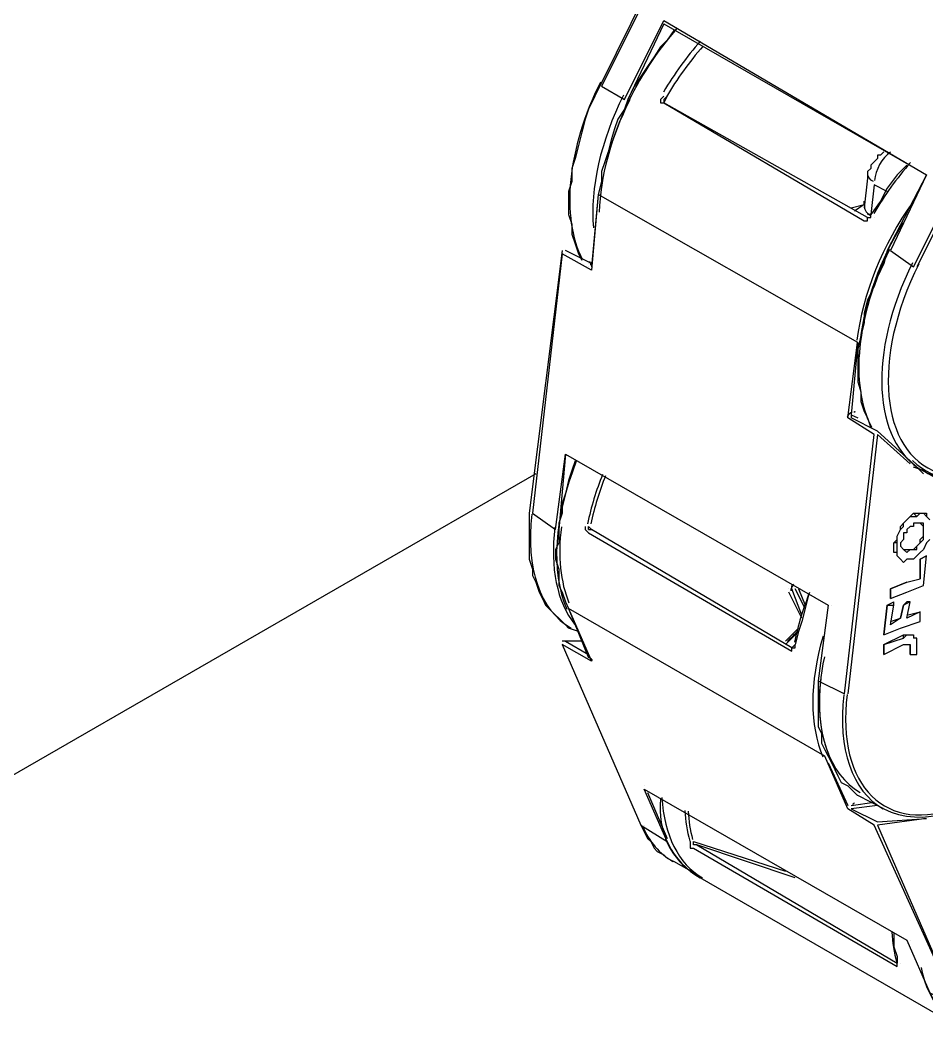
# Model space of a CAD drawing. Header units: inches. Extents: x 109 to 1721, y 29 to 669.
# Drawn here: x 1438.16 to 1443.91, y 300.45 to 306.85 of the extents above; entities that cross this region are included whole.
import ezdxf

# ---------------------------------------------------------------- set-up
doc = ezdxf.new("R2010")
doc.units = ezdxf.units.IN
doc.header["$LTSCALE"] = 0.0393700787401575
doc.header["$MEASUREMENT"] = 0
doc.layers.add('PDF3_Geometría', color=7, linetype='Continuous')

# ---------------------------------------------------------------- blocks, each defined once
blk = doc.blocks.new('OH3A1-1$-$ASSY$$CENTER$TUB_-_v2$-$copia1')
at = {"layer": 'PDF3_Geometría', "lineweight": -3}
for points in [[(16.41334364149305, 8.631670633951822), (16.40334404839409, 8.611671447753906), (16.39667765299479, 8.615837944878471), (16.36251237657335, 8.54750739203559), (16.36834547254774, 8.544174194335938), (16.3783450656467, 8.564173380533852)], [(16.39584350585937, 8.615837097167965), (16.36251152886284, 8.54833984375), (16.36084493001302, 8.545006646050346), (16.35917833116319, 8.541673448350691), (16.35834503173828, 8.539173550075954), (16.35751173231337, 8.535840352376303), (16.35667843288844, 8.532507154676649), (16.35584513346354, 8.529173956976997), (16.35501183403863, 8.526674058702257), (16.35501183403863, 8.523340861002602), (16.35417853461371, 8.520840962727865), (16.35417853461371, 8.517507765028212), (16.35417853461371, 8.515007866753471), (16.35501183403863, 8.512507968478731), (16.35501183403863, 8.510008070203993), (16.35584513346354, 8.507508171929253), (16.35667843288844, 8.505008273654513), (16.35751173231337, 8.503341674804688)], [(16.37834676106771, 8.564171685112846), (16.44501071506075, 8.525006612141924), (16.43584442138672, 8.505840725368923), (16.44167751736111, 8.501674228244356), (16.47584279378255, 8.570004781087238), (16.46834309895833, 8.574171278211805), (16.47834269205729, 8.594170464409721)], [(16.47667778862847, 8.570004781087238), (16.44251251220703, 8.501674228244356)], [(16.3783450656467, 8.564172532823347), (16.3783450656467, 8.564172532823347)], [(16.38084411621093, 8.561671786838106), (16.37917751736111, 8.559171888563368), (16.37751091851128, 8.557505289713543), (16.37584431966146, 8.555005391438803), (16.37417772081163, 8.552505493164062), (16.37251112196181, 8.550005594889324), (16.37084452311198, 8.547505696614582), (16.36917792426215, 8.54417249891493), (16.36834462483724, 8.54167260064019), (16.36667802598741, 8.53917270236545), (16.3658447265625, 8.536672804090712), (16.36501142713759, 8.534172905815971), (16.36417812771267, 8.530839708116316), (16.36334482828775, 8.52833980984158), (16.36251152886284, 8.525839911566841), (16.36251152886284, 8.523340013292097), (16.36167822943793, 8.520006815592449), (16.36001163058811, 8.501674228244356)], [(16.3783450656467, 8.563339233398438), (16.36917877197265, 8.544173346625435)], [(16.37834676106771, 8.56333753797743), (16.44501071506075, 8.525005764431423), (16.4350111219618, 8.505839877658419), (16.43417782253689, 8.502506679958765), (16.43251122368706, 8.499173482259115), (16.43167792426215, 8.496673583984375), (16.43001132541233, 8.493340386284721), (16.42917802598741, 8.490007188585066), (16.42917802598741, 8.48750729031033), (16.4283447265625, 8.484174092610678), (16.42751142713758, 8.480840894911024), (16.42751142713758, 8.478340996636282), (16.42751142713758, 8.475841098361544), (16.42751142713758, 8.47250790066189), (16.4283447265625, 8.470008002387152), (16.4283447265625, 8.46750810411241), (16.42917802598741, 8.465008205837673), (16.43001132541233, 8.463341606987846), (16.43084462483724, 8.460841708713106)], [(16.36251152886284, 8.547505696614582), (16.36251152886284, 8.547505696614582)], [(16.36834377712673, 8.54417249891493), (16.36834377712673, 8.54417249891493)], [(16.3783450656467, 8.54500495062934), (16.37751176622179, 8.544171651204424), (16.37751176622179, 8.543338351779513), (16.3783450656467, 8.543338351779513), (16.4291763305664, 8.513339572482638), (16.43000962999131, 8.513339572482638), (16.43000962999131, 8.51417287190755), (16.43084292941623, 8.51417287190755), (16.43084292941623, 8.515006171332464)], [(16.37917751736111, 8.54500579833984), (16.3783442179362, 8.543339199490015)], [(16.3783450656467, 8.54500579833984), (16.3783450656467, 8.54500579833984)], [(16.3783450656467, 8.54417249891493), (16.37917836507161, 8.54500579833984)], [(16.3783450656467, 8.54417249891493), (16.3783450656467, 8.543339199490015)], [(16.3783450656467, 8.543339199490015), (16.3783450656467, 8.543339199490015)], [(16.43000962999131, 8.514173719618055), (16.3783450656467, 8.543339199490015)], [(16.43417867024739, 8.530838860405815), (16.43334537082248, 8.530005560980902), (16.43251207139757, 8.530005560980902), (16.43251207139757, 8.529172261555988), (16.43167877197265, 8.528338962131075), (16.43084547254774, 8.52750566270616), (16.43084547254774, 8.52667236328125), (16.43001217312283, 8.525839063856337), (16.43001217312283, 8.524172465006508), (16.42917887369791, 8.516672770182291)], [(16.44001091851128, 8.52750566270616), (16.43751102023654, 8.525005764431423), (16.4350111219618, 8.521672566731771), (16.43334452311197, 8.518339369032118), (16.43084462483724, 8.515006171332466)], [(16.4350111219618, 8.520839267306856), (16.43167792426215, 8.522505866156685), (16.43084462483724, 8.515006171332466)], [(16.36167738172743, 8.520004272460938), (16.3600107828776, 8.500838385687935), (16.35251108805338, 8.5050048828125), (16.34501139322916, 8.439174228244356), (16.35084448920355, 8.435007731119791), (16.3533443874783, 8.454173617892794)], [(16.42751057942708, 8.482506646050346), (16.36167992485894, 8.52000512017144)], [(16.36251152886284, 8.520005967881941), (16.36251152886284, 8.520005967881941)], [(16.42584398057725, 8.516672770182291), (16.42917717827691, 8.517506069607204), (16.42917717827691, 8.518339369032118)], [(16.42917717827691, 8.517506069607204), (16.42667728000217, 8.515839470757378)], [(16.42917887369791, 8.517506069607204), (16.42917887369791, 8.517506069607204)], [(16.43001132541233, 8.51417287190755), (16.43084462483724, 8.51417287190755), (16.43084462483724, 8.515006171332464)], [(16.43001132541233, 8.513339572482638), (16.43001132541233, 8.513339572482638)], [(16.43084547254774, 8.515006171332464), (16.43001217312283, 8.515006171332464)], [(16.43167792426215, 8.51417287190755), (16.43167792426215, 8.51417287190755)], [(16.35251193576389, 8.505837334526907), (16.34417894151476, 8.439173380533852), (16.34417894151476, 8.436673482259113), (16.34417894151476, 8.434173583984375), (16.34417894151476, 8.431673685709633), (16.34417894151476, 8.429173787434895), (16.34417894151476, 8.427507188585066), (16.34501224093967, 8.42500729031033), (16.34501224093967, 8.423340691460503), (16.34584554036458, 8.421674092610674), (16.3466788397895, 8.419174194335938), (16.34751213921441, 8.41750759548611), (16.34834543863932, 8.415840996636282), (16.34917873806423, 8.41500769721137), (16.35084533691406, 8.413341098361544), (16.35167863633897, 8.412507798936629), (16.3533452351888, 8.410841200086805), (16.35417853461371, 8.41000790066189)], [(16.3600107828776, 8.502505832248263), (16.35334438747829, 8.505839029947918)], [(16.3533443874783, 8.505005730523003), (16.3533443874783, 8.505005730523003)], [(16.3533443874783, 8.505005730523003), (16.3533443874783, 8.505005730523003)], [(16.43584526909722, 8.505839029947916), (16.43584526909722, 8.505839029947916)], [(16.35917833116319, 8.502505832248263), (16.35917833116319, 8.502505832248263)], [(16.3600107828776, 8.502505832248263), (16.3600107828776, 8.502505832248263)], [(16.35917833116319, 8.501672532823347), (16.35917833116319, 8.501672532823347)], [(16.3600107828776, 8.501672532823347), (16.3600107828776, 8.501672532823347)], [(16.44167751736111, 8.501672532823347), (16.44167751736111, 8.501672532823347)], [(16.3533460828993, 8.454171922471785), (16.42001003689236, 8.415840148925781), (16.41751013861762, 8.396674262152779), (16.42417653401692, 8.393341064453125), (16.43167622884114, 8.459171719021265), (16.42500983344184, 8.463338216145832), (16.42750973171658, 8.482504102918837)], [(16.42751057942708, 8.48250579833984), (16.42584398057725, 8.464173210991753)], [(16.42751057942708, 8.48250579833984), (16.42751057942708, 8.48250579833984)], [(16.42584398057725, 8.46417236328125), (16.42751057942708, 8.463339063856337)], [(16.42584398057725, 8.46417236328125), (16.42584398057725, 8.46417236328125)], [(16.42584398057725, 8.46417236328125), (16.42584398057725, 8.463339063856337)], [(16.42667812771267, 8.46417236328125), (16.42667812771267, 8.46417236328125)], [(16.42501152886284, 8.463339063856337), (16.42501152886284, 8.463339063856337)], [(16.42584398057725, 8.463339063856337), (16.42584398057725, 8.463339063856337)], [(16.43251207139757, 8.460005866156683), (16.42584567599826, 8.463339063856337)], [(16.43251207139757, 8.459170871310763), (16.42501237657335, 8.393340216742622)], [(16.43251207139757, 8.460005866156683), (16.43251207139757, 8.460005866156683)], [(16.43251207139757, 8.460005866156683), (16.4408450656467, 8.452506171332464)], [(16.4408450656467, 8.45167287190755), (16.43251207139757, 8.45917256673177)], [(16.3533443874783, 8.454172770182291), (16.35167778862847, 8.435006883409285)], [(16.3533443874783, 8.454172770182291), (16.3533443874783, 8.454172770182291)], [(16.3533460828993, 8.454171074761282), (16.42001003689236, 8.415839301215277), (16.41751013861762, 8.396673414442274), (16.41751013861762, 8.394173516167532), (16.41751013861762, 8.391673617892794), (16.41751013861762, 8.389173719618055), (16.41751013861762, 8.387507120768227), (16.41751013861762, 8.385007222493488), (16.41834343804253, 8.38334062364366), (16.41834343804253, 8.380840725368923), (16.41917673746744, 8.379174126519096), (16.42001003689236, 8.37750752766927), (16.42084333631727, 8.375840928819441), (16.42167663574218, 8.374174329969618), (16.4225099351671, 8.372507731119791), (16.423343234592, 8.370841132269964), (16.42500983344184, 8.37000783284505), (16.42584313286675, 8.369174533420138), (16.42750973171658, 8.367507934570312)], [(16.35584513346354, 8.452504475911457), (16.35501183403863, 8.450004577636715), (16.35417853461371, 8.447504679361977), (16.3533452351888, 8.444171481662325), (16.35251193576388, 8.441671583387583), (16.35251193576388, 8.439171685112846), (16.35167863633897, 8.436671786838106), (16.35167863633897, 8.434171888563366), (16.35167863633897, 8.431671990288628), (16.35084533691406, 8.4300053914388), (16.35084533691406, 8.42750549316406), (16.35167863633897, 8.425005594889322), (16.35167863633897, 8.422505696614582), (16.35167863633897, 8.420839097764754), (16.35251193576388, 8.419172498914927), (16.3533452351888, 8.41667260064019), (16.35417853461371, 8.415006001790363), (16.35917833116319, 8.402506510416666)], [(16.44001091851128, 8.45167287190755), (16.44001091851128, 8.45167287190755)], [(16.44417826334635, 8.449172973632812), (16.44251166449652, 8.450839572482638), (16.4408450656467, 8.452506171332466)], [(16.34583875868055, 8.4491704305013), (16.17084587944878, 8.348341200086802), (16.03835127088758, 8.425004747178816)], [(16.44417826334635, 8.450006273057722), (16.44167836507161, 8.450839572482638)], [(16.34501139322916, 8.439172532823347), (16.34501139322916, 8.439172532823347)], [(16.43834431966145, 8.427505493164062), (16.43751102023654, 8.428338792588972), (16.43751102023654, 8.429172092013888), (16.43667772081163, 8.429172092013888), (16.43667772081163, 8.430005391438803), (16.43667772081163, 8.431671990288628), (16.43751102023654, 8.432505289713541), (16.43751102023654, 8.433338589138454), (16.43834431966145, 8.435005187988281), (16.43834431966145, 8.435838487413191), (16.43917761908637, 8.436671786838106), (16.44001091851128, 8.437505086263021), (16.44084421793619, 8.438338385687935), (16.44167751736111, 8.439171685112846), (16.44251081678602, 8.439171685112846), (16.44334411621094, 8.439171685112846), (16.44417741563585, 8.439171685112846)], [(16.44584486219618, 8.432506137424044), (16.44501156277127, 8.431672837999129), (16.44417826334635, 8.430006239149305), (16.44334496392144, 8.42917293972439), (16.44251166449652, 8.428339640299477), (16.44167836507161, 8.427506340874565), (16.4408450656467, 8.427506340874565), (16.44001176622178, 8.427506340874565), (16.43917846679687, 8.426673041449652), (16.43834516737196, 8.427506340874565), (16.43751186794705, 8.428339640299477), (16.43751186794705, 8.42917293972439), (16.43751186794705, 8.430006239149305), (16.43751186794705, 8.431672837999129), (16.43751186794705, 8.432506137424044), (16.43751186794705, 8.433339436848957), (16.43834516737196, 8.435006035698782), (16.43917846679687, 8.435839335123697), (16.43917846679687, 8.43667263454861), (16.44001176622178, 8.437505933973524), (16.4408450656467, 8.438339233398438), (16.44251166449652, 8.438339233398438), (16.44334496392144, 8.439172532823347), (16.44417826334635, 8.439172532823347), (16.44501156277127, 8.439172532823347), (16.44501156277127, 8.438339233398438), (16.44584486219618, 8.437505933973524)], [(16.44251166449653, 8.438339233398438), (16.44167836507161, 8.439172532823347)], [(16.44501071506075, 8.438339233398438), (16.44417741563585, 8.439172532823347)], [(16.35084533691406, 8.435839335123697), (16.35084533691406, 8.435839335123697)], [(16.35834587944878, 8.435838487413191), (16.35834587944878, 8.435005187988281), (16.35917917887369, 8.434171888563368), (16.41084374321831, 8.404173109266493), (16.41084374321831, 8.405006408691406), (16.41167704264322, 8.405006408691406), (16.41167704264322, 8.405839708116316)], [(16.35917833116319, 8.43667263454861), (16.35917833116319, 8.43667263454861)], [(16.35917833116319, 8.435839335123697), (16.3600116305881, 8.435006035698782)], [(16.35917833116319, 8.435006035698782), (16.35917833116319, 8.435839335123697)], [(16.44417826334635, 8.43417273627387), (16.44417826334635, 8.435006035698782), (16.44417826334635, 8.435839335123697), (16.44334496392144, 8.43667263454861)], [(16.35917833116319, 8.435006035698782), (16.3600116305881, 8.435006035698782)], [(16.35917833116319, 8.43417273627387), (16.35917833116319, 8.43417273627387)], [(16.41084289550781, 8.405006408691406), (16.36001163058811, 8.435005187988281)], [(16.43917846679687, 8.430006239149305), (16.44001176622178, 8.430006239149305), (16.4408450656467, 8.430006239149305), (16.44167836507161, 8.430006239149305), (16.44251166449653, 8.430839538574215), (16.44334496392144, 8.431672837999132), (16.44334496392144, 8.432506137424044), (16.44417826334635, 8.433339436848957), (16.44417826334635, 8.43417273627387)], [(16.43751186794705, 8.431672837999132), (16.43667856852214, 8.431672837999132)], [(16.44001091851128, 8.421672397189669), (16.43584442138672, 8.42000579833984), (16.43584442138672, 8.417505900065105), (16.44001091851128, 8.41917249891493), (16.44417741563585, 8.420839097764757), (16.44501071506075, 8.428338792588972), (16.44334411621094, 8.427505493164062)], [(16.44001091851128, 8.421672397189669), (16.44334411621094, 8.422505696614582), (16.44334411621094, 8.427505493164062), (16.44501071506075, 8.428338792588972)], [(16.43834431966145, 8.427505493164062), (16.43834431966145, 8.427505493164062)], [(16.44334411621094, 8.427505493164062), (16.44334411621094, 8.422505696614582)], [(16.41084459092882, 8.420839097764757), (16.41084459092882, 8.420839097764757)], [(16.41084459092882, 8.42000579833984), (16.41084459092882, 8.420839097764757)], [(16.43584526909722, 8.417505900065102), (16.43584526909722, 8.42000579833984), (16.44001176622178, 8.421672397189669)], [(16.44001091851128, 8.421672397189669), (16.44334411621094, 8.422505696614582)], [(16.44001091851128, 8.421672397189669), (16.44001091851128, 8.421672397189669)], [(16.4100104437934, 8.42000579833984), (16.4100104437934, 8.42000579833984)], [(16.41334364149305, 8.412506103515625), (16.4100104437934, 8.41917249891493)], [(16.41334364149305, 8.413339402940535), (16.41084374321831, 8.42000579833984)], [(16.41417778862847, 8.415006001790363), (16.41167789035373, 8.42000579833984)], [(16.41501193576389, 8.418338351779513), (16.41417863633898, 8.41500515407986), (16.41334533691406, 8.411671956380207), (16.41251203748915, 8.409172058105465), (16.41167873806423, 8.405838860405815)], [(16.41251118977864, 8.42000579833984), (16.41417778862847, 8.415839301215279)], [(16.42084418402778, 8.415839301215277), (16.42084418402778, 8.415839301215277)], [(16.4350111219618, 8.415839301215277), (16.43417782253689, 8.408339606391058), (16.43834431966145, 8.410006205240883), (16.44334411621093, 8.411672804090712), (16.44334411621093, 8.41417270236545), (16.44001091851128, 8.412506103515623), (16.44084421793619, 8.41667260064019), (16.44001091851128, 8.41667260064019)], [(16.43417867024739, 8.408339606391058), (16.4350119696723, 8.415839301215277), (16.43667856852213, 8.41667260064019)], [(16.4350111219618, 8.415839301215277), (16.43667772081163, 8.415839301215277)], [(16.43584526909722, 8.411672804090712), (16.43834516737196, 8.412506103515625), (16.43917846679687, 8.415839301215277), (16.44001176622178, 8.41667260064019)], [(16.4408450656467, 8.41667260064019), (16.43917846679687, 8.415839301215277), (16.43834516737196, 8.412506103515625), (16.43584526909722, 8.410839504665798), (16.43667856852214, 8.415839301215277), (16.43667856852214, 8.41667260064019)], [(16.35417853461371, 8.415004306369356), (16.36001163058811, 8.401671515570747), (16.35251193576389, 8.405838012695312), (16.37251112196181, 8.360006544325087), (16.37917751736111, 8.355840047200521), (16.37334442138672, 8.369172837999132)], [(16.35417853461371, 8.415006001790363), (16.35417853461371, 8.415006001790363)], [(16.41917588975694, 8.377506679958765), (16.35417853461371, 8.41500515407986)], [(16.44001091851128, 8.413338555230032), (16.44334411621094, 8.414171854654947)], [(16.35667758517795, 8.409172905815971), (16.35417768690321, 8.410006205240883)], [(16.40917799207899, 8.406672159830727), (16.41251118977864, 8.410005357530382)], [(16.40917799207899, 8.405839708116316), (16.41251118977864, 8.409172905815971)], [(16.43417867024739, 8.403338962131075), (16.43417867024739, 8.405838860405815), (16.43917846679687, 8.408338758680555), (16.44001176622178, 8.408338758680555), (16.4408450656467, 8.408338758680555), (16.44167836507161, 8.408338758680555)], [(16.43417867024739, 8.405838860405815), (16.43917846679687, 8.40750545925564), (16.44001176622178, 8.408338758680555), (16.4408450656467, 8.408338758680555), (16.44167836507161, 8.408338758680555), (16.44167836507161, 8.40750545925564)], [(16.43917846679687, 8.407506306966145), (16.43917846679687, 8.408339606391058)], [(16.44167751736111, 8.408338758680555), (16.44167751736111, 8.408338758680555)], [(16.35751173231336, 8.406672159830727), (16.35251193576388, 8.406672159830727)], [(16.35251193576389, 8.405838860405815), (16.35251193576389, 8.405838860405815)], [(16.35251193576389, 8.405838860405815), (16.35251193576389, 8.405838860405815)], [(16.35251193576389, 8.405838012695312), (16.37251112196181, 8.360006544325087), (16.37334442138672, 8.358339945475258), (16.37417772081163, 8.356673346625435), (16.37501102023654, 8.355840047200521), (16.37584431966146, 8.354173448350691), (16.37667761908637, 8.353340148925781), (16.3783442179362, 8.352506849500868), (16.37917751736111, 8.351673550075954), (16.38084411621093, 8.350840250651041)], [(16.35751173231336, 8.406672159830727), (16.3533452351888, 8.406672159830727), (16.35917833116319, 8.403338962131075)], [(16.41084459092882, 8.405005560980902), (16.41167789035373, 8.405838860405815)], [(16.41084459092882, 8.405005560980902), (16.41084459092882, 8.405005560980902)], [(16.41167873806423, 8.405838860405815), (16.41167873806423, 8.405838860405815)], [(16.43417867024739, 8.405838860405815), (16.43417867024739, 8.403338962131075), (16.43917846679687, 8.405838860405815), (16.44001176622178, 8.405838860405815), (16.4408450656467, 8.405838860405815), (16.4408450656467, 8.405005560980902), (16.4408450656467, 8.404172261555988), (16.4408450656467, 8.403338962131075), (16.44251166449652, 8.403338962131075), (16.44251166449652, 8.404172261555988), (16.44251166449652, 8.405005560980902), (16.44251166449652, 8.405838860405815), (16.44251166449652, 8.406672159830727), (16.44251166449652, 8.40750545925564), (16.44167836507161, 8.40750545925564)], [(16.4408450656467, 8.403338962131075), (16.4408450656467, 8.40417226155599), (16.4408450656467, 8.405005560980904), (16.4408450656467, 8.405838860405815)], [(16.41834513346354, 8.39667256673177), (16.41834513346354, 8.39667256673177)], [(16.42417738172743, 8.393339369032118), (16.42417738172743, 8.393339369032118)], [(16.37334526909722, 8.369171142578125), (16.44000922309028, 8.330839369032118), (16.44584231906467, 8.317506578233507), (16.45250871446397, 8.314173380533852), (16.43167622884114, 8.36000484890408), (16.42500983344184, 8.364171346028646), (16.41917673746744, 8.377504136827257)], [(16.41917758517795, 8.377505832248263), (16.41917758517795, 8.377505832248263)], [(16.42001173231336, 8.375839233398438), (16.42501152886284, 8.365006340874565)], [(16.37334526909722, 8.370005289713541), (16.37334526909722, 8.370005289713541)], [(16.37334696451822, 8.369171142578125), (16.44001091851128, 8.330839369032118), (16.44584401448567, 8.317506578233507), (16.44667731391059, 8.31583997938368), (16.4475106133355, 8.315006679958765), (16.44834391276041, 8.31334008110894), (16.44917721218532, 8.312506781684029), (16.45001051161024, 8.3108401828342), (16.45167711046006, 8.310006883409285), (16.45251040988498, 8.309173583984375), (16.45334370930989, 8.308340284559462)], [(16.37417772081163, 8.368338690863714), (16.37917751736111, 8.35667249891493)], [(16.43417867024739, 8.364173041449652), (16.42751227484809, 8.367506239149305)], [(16.42501152886284, 8.364172193739149), (16.42501152886284, 8.364172193739149)], [(16.42501152886284, 8.364172193739149), (16.42501152886284, 8.364172193739149)], [(16.42584398057725, 8.365005493164062), (16.43167707655164, 8.365838792588972)], [(16.42584398057725, 8.365005493164062), (16.42584398057725, 8.365005493164062)], [(16.42584398057725, 8.364172193739149), (16.42584398057725, 8.364172193739149)], [(16.43251207139757, 8.365005493164062), (16.42584567599826, 8.364172193739149), (16.43251207139757, 8.360838996039497), (16.44501156277127, 8.361672295464407)], [(16.44501071506075, 8.361672295464407), (16.43251122368706, 8.360005696614582)], [(16.44417826334635, 8.361672295464407), (16.44501156277126, 8.361672295464407)], [(16.44417826334635, 8.361672295464407), (16.44417826334635, 8.361672295464407)], [(16.37334526909722, 8.360005696614582), (16.37334526909722, 8.360005696614582)], [(16.43251207139757, 8.360005696614582), (16.43251207139757, 8.360005696614582)], [(16.43251207139757, 8.36000484890408), (16.45251125759548, 8.314173380533852)], [(16.37917751736111, 8.35667249891493), (16.37917751736111, 8.35667249891493)], [(16.385011461046, 8.355839199490015), (16.385011461046, 8.355839199490015)], [(16.385013156467, 8.355838351779513), (16.385013156467, 8.355005052354597), (16.385013156467, 8.354171752929688), (16.38584645589192, 8.354171752929688), (16.43751102023654, 8.324172973632812), (16.43751102023654, 8.325006273057722)], [(16.38584391276041, 8.35417260064019), (16.38584391276041, 8.35417260064019)], [(16.38667805989583, 8.355005900065102), (16.38584476047092, 8.355005900065102), (16.38584476047092, 8.355839199490015)], [(16.38584560818142, 8.355839199490015), (16.40917799207899, 8.348339504665798)], [(16.41167873806423, 8.346672058105465), (16.38667975531683, 8.355005052354597), (16.43751102023654, 8.325006273057722)], [(16.38667805989583, 8.347505357530382), (16.38084496392144, 8.350838555230032)], [(16.38751051161024, 8.346672905815971), (16.38667721218533, 8.347506205240883)], [(16.45250956217448, 8.309173583984375), (16.38751220703125, 8.346672058105465)], [(16.43667772081163, 8.332505967881941), (16.43667772081163, 8.330839369032118), (16.43667772081163, 8.329172770182291), (16.43751102023654, 8.326672871907553), (16.43751102023654, 8.325006273057722)], [(16.4408450656467, 8.330839369032118), (16.4408450656467, 8.330839369032118)], [(16.43751186794705, 8.325005425347221), (16.43751186794705, 8.325005425347221)], [(16.43834431966145, 8.325005425347221), (16.43834431966145, 8.325005425347221)]]:
    blk.add_lwpolyline(points, dxfattribs=at)
blk.add_lwpolyline([(16.4408450656467, 8.430006239149305), (16.44167836507161, 8.430006239149305), (16.44251166449653, 8.430006239149305), (16.44251166449653, 8.430839538574215), (16.44334496392144, 8.431672837999132), (16.44417826334635, 8.432506137424044), (16.44417826334635, 8.433339436848957), (16.44417826334635, 8.43417273627387), (16.44417826334635, 8.435006035698782), (16.44417826334635, 8.435839335123697), (16.44417826334635, 8.43667263454861), (16.44334496392144, 8.43667263454861), (16.44251166449653, 8.43667263454861), (16.44167836507161, 8.43667263454861), (16.44167836507161, 8.435839335123697), (16.4408450656467, 8.435839335123697), (16.44001176622178, 8.435006035698782), (16.44001176622178, 8.43417273627387), (16.43917846679687, 8.43417273627387), (16.43917846679687, 8.433339436848957), (16.43917846679687, 8.432506137424044), (16.43834516737196, 8.431672837999132), (16.43834516737196, 8.430839538574215), (16.43917846679687, 8.430006239149305), (16.44001176622178, 8.42917293972439)], close=True, dxfattribs=at)
for centre, radius, start, end in [((16.44966610578521, 8.504416202132397), 0.0826469958186257, 138.6890524823286, 149.7506982168242), ((16.45000006219485, 8.503394687889294), 0.0821958798736329, 138.7084580384553, 149.7580126020424), ((16.50300065983123, 8.473582427983962), 0.0826469958295353, 138.6890524837703, 149.750698216788), ((16.43108384997711, 8.421470136353577), 0.0736425238221048, 158.0222796652797, 168.2643678716885), ((16.43132784899288, 8.421318843573319), 0.0730966709701734, 158.0097722742628, 168.0546602692583), ((16.41400301639905, 8.41883350350267), 0.0035861530338127, 140.2356658304899, 156.4584504943305), ((16.48358256142715, 8.391470509353011), 0.0736425237917402, 158.0222796614594, 168.2643678721298), ((16.44353529128936, 8.374300785364943), 0.0468073778321357, 131.5417697814697, 136.2975843302477), ((16.44464998720177, 8.373159612467568), 0.0484028015688857, 132.8157930017376, 135.9978846657876), ((16.36296462343176, 8.403875165143205), 0.0035187683823658, 206.9389479575191, 216.9679063920108), ((16.39751010470945, 8.364172193738137), 0.0201548242347234, 172.8749836483335, 240.2551187010109), ((16.4195863840948, 8.36544495437915), 0.0359370200387536, 182.7492843731095, 195.2404632961078), ((16.41930083866503, 8.365397178665267), 0.0348457098330903, 183.05129100185, 194.9290797010739), ((16.47208679095792, 8.334611180228064), 0.035937020000467, 182.7492843627996, 195.2404632992445)]:
    blk.add_arc(centre, radius, start, end, dxfattribs=at)
for centre, major_axis, ratio, start_param, end_param in [((16.46947747504518, 8.48267117722491), (0.0253837277416997, 0.0325943775818507), 0.5491683546453494, 3.146441288820494, 5.111838255946912), ((16.45820795438208, 8.411454299849867), (0.0236641817521924, 0.0474686592367987), 0.5767651985103496, 3.128190309698206, 5.183522767804833)]:
    blk.add_ellipse(centre, major_axis=major_axis, ratio=ratio, start_param=start_param, end_param=end_param, dxfattribs=at)
for points in [[(16.38175455729166, 8.562306722005207), (16.37129785579384, 8.550462137520046), (16.3640266019961, 8.534849144915473), (16.36233298726272, 8.520602417118281)], [(16.36224365234375, 8.548561943901907), (16.35387536705865, 8.53178885608249), (16.35210225126478, 8.514353179295856), (16.35766505918842, 8.503548718644247)], [(16.36807590060764, 8.545228746202257), (16.36231686761644, 8.533686305999757), (16.35957995266385, 8.521598776711357), (16.36045045598348, 8.511551321029664)], [(16.36966959635416, 8.544057210286457), (16.36487595473395, 8.534466735415984), (16.36215908093643, 8.524453642865282), (16.36194352320946, 8.515579781890443)], [(16.43587070041232, 8.530815972222221), (16.43364546479119, 8.529220021565754), (16.43200537236532, 8.526321149402193), (16.43179667748345, 8.523616682476465)], [(16.43004353841146, 8.525137159559462), (16.42997192170884, 8.52454228379991), (16.43046649932861, 8.523909461127387), (16.43140126927693, 8.52339823023478)], [(16.44147576226128, 8.518135070800781), (16.4338118226793, 8.507334565904406), (16.42871279188113, 8.494703844322629), (16.42733406257629, 8.483102198706733)], [(16.42926873101128, 8.517225477430555), (16.429028304206, 8.516406671735975), (16.42957298617892, 8.51550677702162), (16.43076032087538, 8.514757818857829)], [(16.43900383843316, 8.512873331705727), (16.43318274158901, 8.503349782096015), (16.42935542085435, 8.492873263041178), (16.42816132522837, 8.483196177336374)], [(16.43557569715711, 8.50606197781033), (16.42720741187201, 8.489288889990911), (16.42543429607815, 8.471853213204277), (16.43099710400178, 8.461048752552667)], [(16.35966491699219, 8.503070407443575), (16.35944108115302, 8.502980679406061), (16.35960246955024, 8.502468932257758), (16.36002441830105, 8.501926542494031)], [(16.35995822482639, 8.502896626790363), (16.35992737960815, 8.502631227281357), (16.35995644527011, 8.502279686821831), (16.36003713628981, 8.501929675420122)], [(16.44140964084201, 8.502727932400173), (16.43012194761361, 8.48010370288319), (16.43122674116219, 8.457340449989106), (16.44396899423366, 8.449983248949897)], [(16.44300672743055, 8.502389695909285), (16.43101381789313, 8.478397424909804), (16.43319637405268, 8.454707836489147), (16.4478810900525, 8.449478369654338)], [(16.44139946831597, 8.452579074435763), (16.45297502424346, 8.441223155544282), (16.47498295732307, 8.450078563980737), (16.49055541733127, 8.472358134687848)], [(16.42604573567708, 8.46474456787109), (16.42571328798929, 8.464677932951181), (16.4251669684516, 8.464180801179674), (16.42482559437222, 8.46363527086046)], [(16.42693244086371, 8.464796278211805), (16.42686249181959, 8.464893434524535), (16.42672413063049, 8.464877104229396), (16.42654889361064, 8.464750246683757)], [(16.44397311740451, 8.449982537163628), (16.45170087708367, 8.445520635392928), (16.46256422263357, 8.447500919137317), (16.4733755816483, 8.4553420391869)], [(16.35612657335069, 8.452362908257378), (16.35044798575506, 8.438175168143378), (16.34955342462327, 8.424279160817463), (16.35371241717147, 8.414846195518704)], [(16.34483506944444, 8.438932630750868), (16.34321264436509, 8.42528080283271), (16.34691081090164, 8.414539781484603), (16.35480309847386, 8.409982883579467)], [(16.35066731770833, 8.435599433051214), (16.34944925965203, 8.425349250369601), (16.35122155952453, 8.416623687108357), (16.35566649487198, 8.410988847401722)], [(16.35232883029514, 8.435693528917097), (16.35141498290168, 8.428289910846283), (16.35208094321357, 8.421656026628282), (16.35425951343112, 8.416457055409749)], [(16.41071533648173, 8.420265863206652), (16.41058217578464, 8.419956913630166), (16.41051934263441, 8.419681445863512), (16.41054512680901, 8.419507798512777)], [(16.41873168945312, 8.407963222927515), (16.41526476309033, 8.396171146392822), (16.4152578086853, 8.385182239744397), (16.41871266988945, 8.377346046581057)], [(16.35946146647135, 8.4028811984592), (16.35932169066535, 8.402705946816338), (16.35961836263868, 8.402225786632963), (16.36013236109415, 8.40179347229004)], [(16.4190673828125, 8.402689615885416), (16.41702961582607, 8.393199451870387), (16.41739013608297, 8.384575092103743), (16.42009310044903, 8.378124631160096)], [(16.35982598198784, 8.40228271484375), (16.35982646073235, 8.402282032648722), (16.35982693947686, 8.402281350453693), (16.35982741822137, 8.402280668258669)], [(16.41816880967882, 8.3972659640842), (16.41654638459947, 8.383614136166043), (16.42024455113601, 8.372873114817937), (16.42813683870824, 8.368316216912797)], [(16.42483181423611, 8.393196105957031), (16.42195308304553, 8.369869432575438), (16.43481076825354, 8.357179564998626), (16.45354977938228, 8.36485111998791)], [(16.4240010579427, 8.393098619249132), (16.42237863286336, 8.379446791330972), (16.4260767993999, 8.368705769982867), (16.43396908697213, 8.364148872077731)], [(16.37785847981771, 8.367054409450954), (16.37837968868679, 8.357431857638886), (16.38203742451137, 8.350170336829292), (16.38813722326385, 8.346648397226545)], [(16.42670525444878, 8.365670945909285), (16.426554415173, 8.365614673402575), (16.42636328527662, 8.365446958753799), (16.42617285092671, 8.365203792360093)], [(16.37288072374132, 8.359844631618923), (16.37465732023451, 8.355815881305269), (16.37729480743408, 8.352744882795543), (16.38063732147217, 8.350814961327446)], [(16.3787129720052, 8.35651143391927), (16.38048956849839, 8.352482683605617), (16.38312705569797, 8.349411685095893), (16.38646956973605, 8.347481763627792)], [(16.4435797797309, 8.323895772298174), (16.44500681559245, 8.317048566182452), (16.44832676230536, 8.311926648669772), (16.45313776067204, 8.309148844620173)]]:
    blk.add_open_spline(points, degree=3, dxfattribs=at)

msp = doc.modelspace()

# ---------------------------------------------------------------- block references
at = {"xscale": 25, "yscale": 25, "zscale": 25}
msp.add_blockref('OH3A1-1$-$ASSY$$CENTER$TUB_-_v2$-$copia1', (1032.779706636086, 92.74013431403807), dxfattribs=at)

doc.saveas('drawing.dxf')
